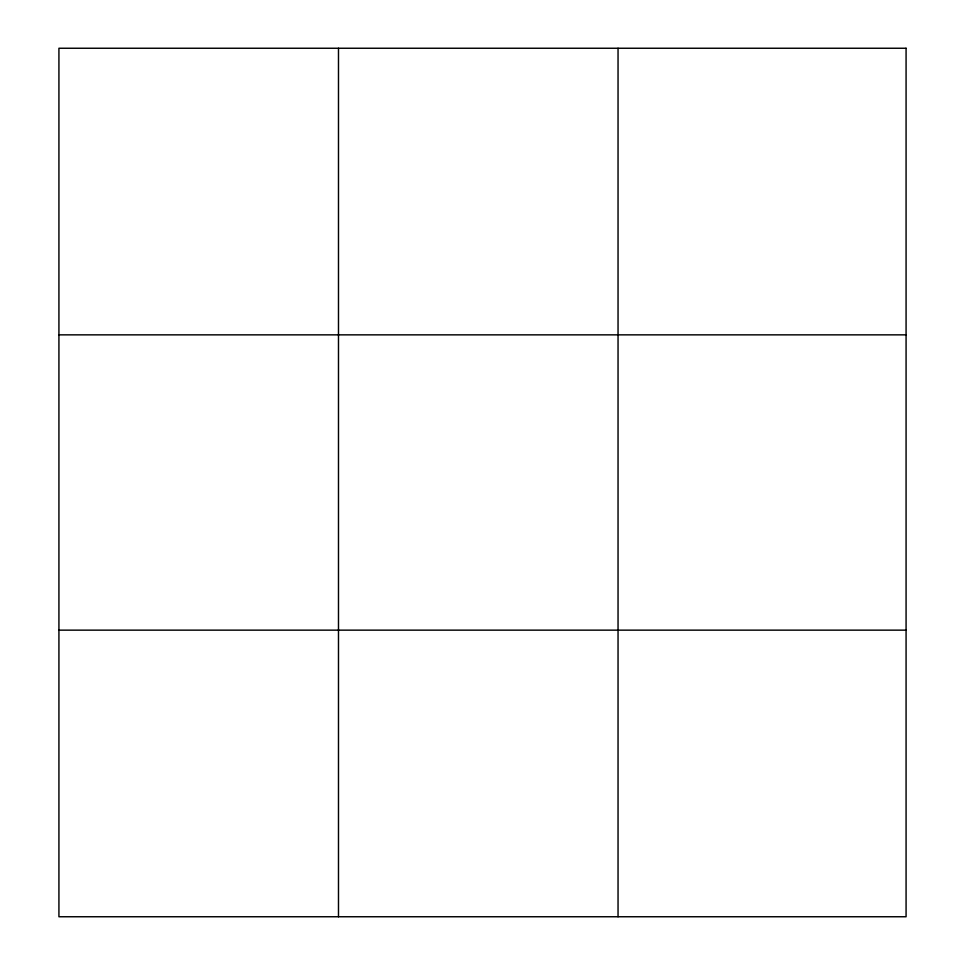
<?xml version="1.0" encoding="UTF-8"?>
<svg xmlns="http://www.w3.org/2000/svg" width="965" height="965" viewBox="0 0 965 965"><rect width="100%" height="100%" fill="white"/><g stroke="black" fill="none" stroke-linecap="round" stroke-linejoin="round"><path stroke-width="1.45" d="M338.486 916.75L338.486 48.25M618.046 916.75L618.046 48.25M58.925 334.855L906.075 334.855M58.925 630.145L906.075 630.145M906.075 48.25L906.075 916.75L58.925 916.75L58.925 48.25L906.075 48.25"/></g></svg>
